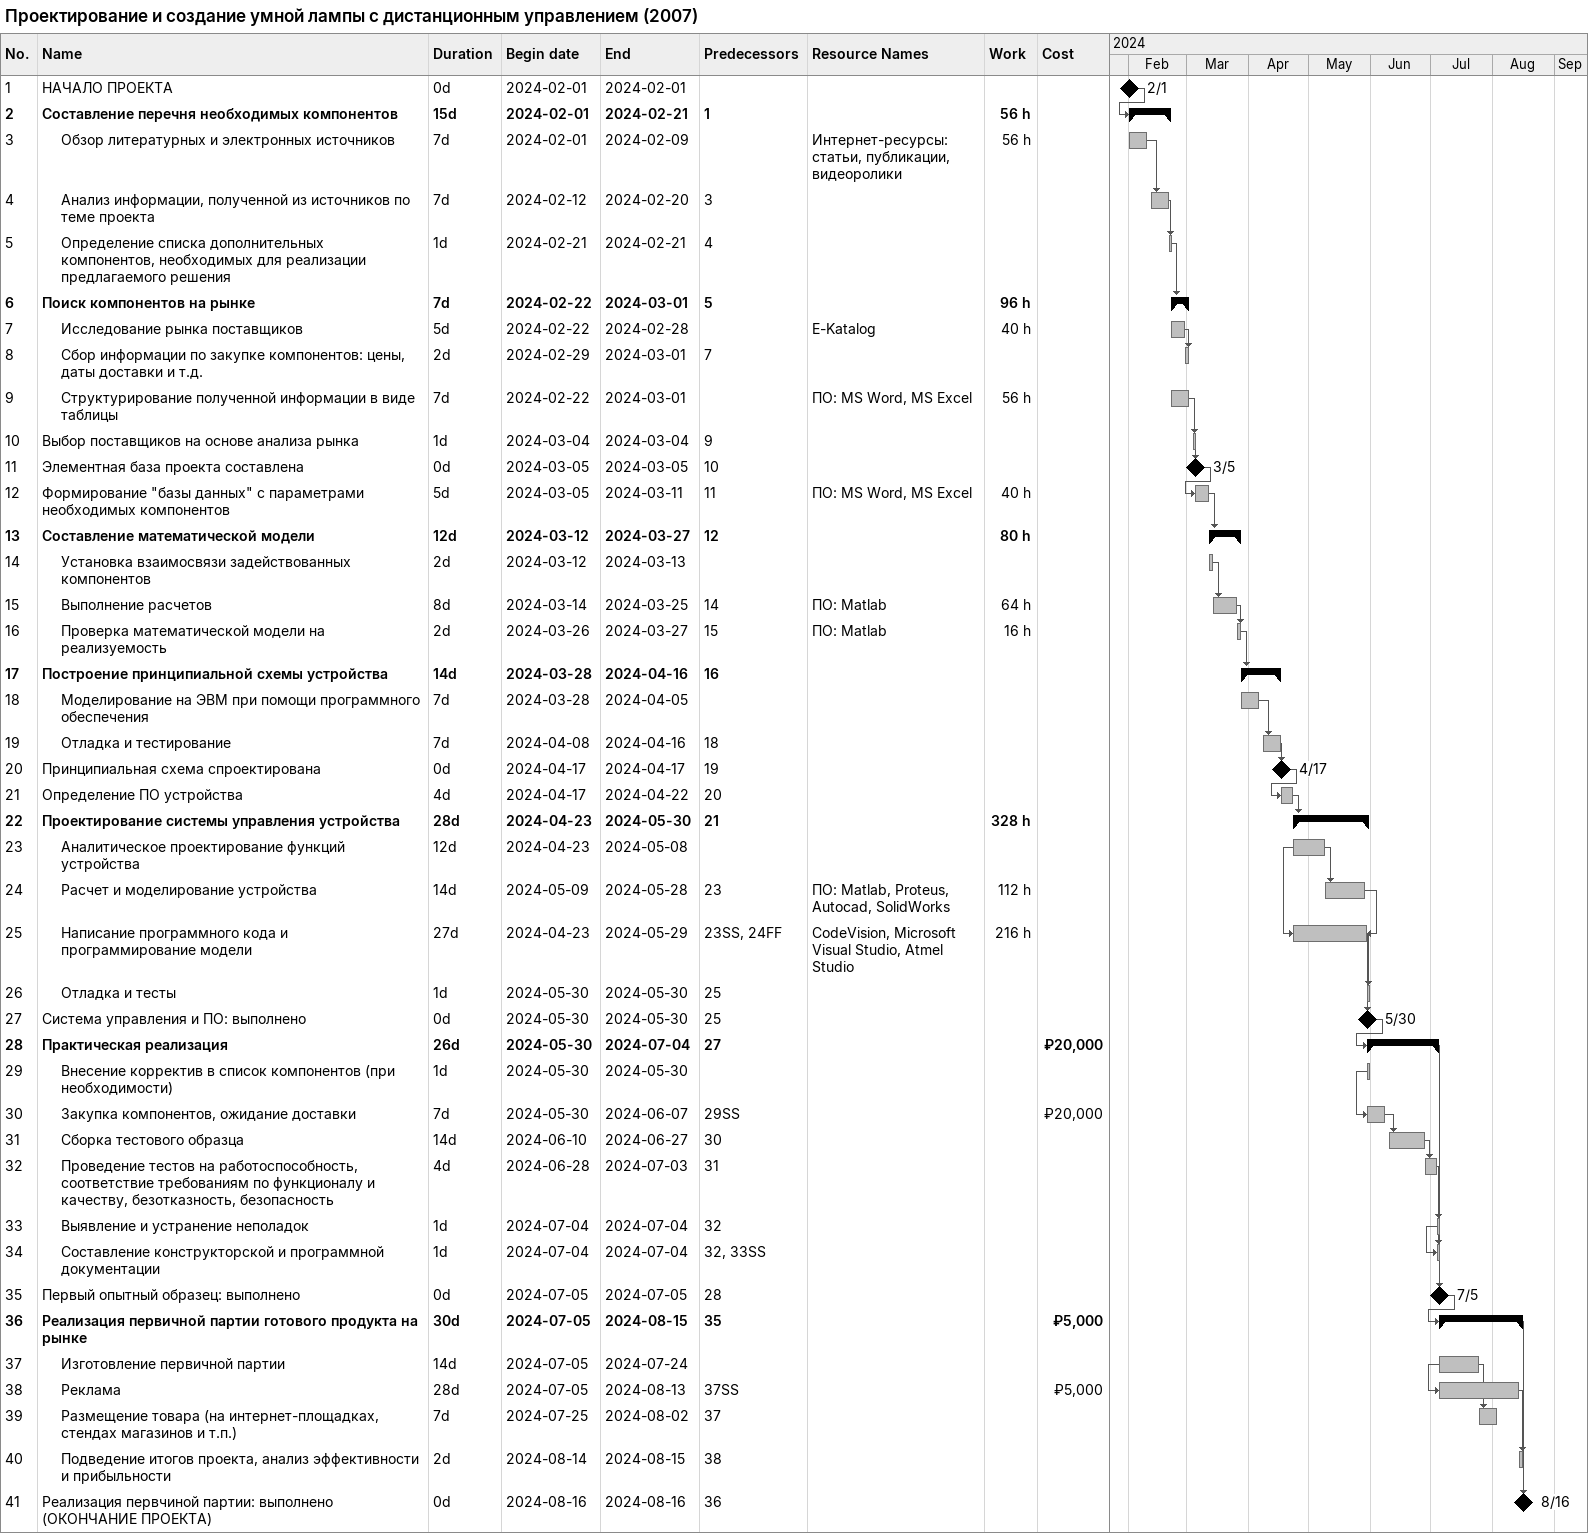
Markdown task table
Проектирование и создание умной лампы с дистанционным управлением (2007)

| ID | Level | Task | Duration | Start | Finish | Predecessors | Resources | Work (h) | Cost (₽) |
|---|---|---|---|---|---|---|---|---|---|
| 1 | 1 | НАЧАЛО ПРОЕКТА | 0d | 2024-02-01 | 2024-02-01 |  |  |  |  |
| 2 | 1 | **Составление перечня необходимых компонентов** | 15d | 2024-02-01 | 2024-02-21 | 1 |  | 56 |  |
| 3 | 2 | Обзор литературных и электронных источников | 7d | 2024-02-01 | 2024-02-09 |  | Интернет-ресурсы: статьи, публикации, видеоролики | 56 |  |
| 4 | 2 | Анализ информации, полученной из источников по теме проекта | 7d | 2024-02-12 | 2024-02-20 | 3 |  |  |  |
| 5 | 2 | Определение списка дополнительных компонентов, необходимых для реализации предлагаемого решения | 1d | 2024-02-21 | 2024-02-21 | 4 |  |  |  |
| 6 | 1 | **Поиск компонентов на рынке** | 7d | 2024-02-22 | 2024-03-01 | 5 |  | 96 |  |
| 7 | 2 | Исследование рынка поставщиков | 5d | 2024-02-22 | 2024-02-28 |  | E-Katalog | 40 |  |
| 8 | 2 | Сбор информации по закупке компонентов: цены, даты доставки и т.д. | 2d | 2024-02-29 | 2024-03-01 | 7 |  |  |  |
| 9 | 2 | Структурирование полученной информации в виде таблицы | 7d | 2024-02-22 | 2024-03-01 |  | ПО: MS Word, MS Excel | 56 |  |
| 10 | 1 | Выбор поставщиков на основе анализа рынка | 1d | 2024-03-04 | 2024-03-04 | 9 |  |  |  |
| 11 | 1 | Элементная база проекта составлена | 0d | 2024-03-05 | 2024-03-05 | 10 |  |  |  |
| 12 | 1 | Формирование "базы данных" с параметрами необходимых компонентов | 5d | 2024-03-05 | 2024-03-11 | 11 | ПО: MS Word, MS Excel | 40 |  |
| 13 | 1 | **Составление математической модели** | 12d | 2024-03-12 | 2024-03-27 | 12 |  | 80 |  |
| 14 | 2 | Установка взаимосвязи задействованных компонентов | 2d | 2024-03-12 | 2024-03-13 |  |  |  |  |
| 15 | 2 | Выполнение расчетов | 8d | 2024-03-14 | 2024-03-25 | 14 | ПО: Matlab | 64 |  |
| 16 | 2 | Проверка математической модели на реализуемость | 2d | 2024-03-26 | 2024-03-27 | 15 | ПО: Matlab | 16 |  |
| 17 | 1 | **Построение принципиальной схемы устройства** | 14d | 2024-03-28 | 2024-04-16 | 16 |  |  |  |
| 18 | 2 | Моделирование на ЭВМ при помощи программного обеспечения | 7d | 2024-03-28 | 2024-04-05 |  |  |  |  |
| 19 | 2 | Отладка и тестирование | 7d | 2024-04-08 | 2024-04-16 | 18 |  |  |  |
| 20 | 1 | Принципиальная схема спроектирована | 0d | 2024-04-17 | 2024-04-17 | 19 |  |  |  |
| 21 | 1 | Определение ПО устройства | 4d | 2024-04-17 | 2024-04-22 | 20 |  |  |  |
| 22 | 1 | **Проектирование системы управления устройства** | 28d | 2024-04-23 | 2024-05-30 | 21 |  | 328 |  |
| 23 | 2 | Аналитическое проектирование функций устройства | 12d | 2024-04-23 | 2024-05-08 |  |  |  |  |
| 24 | 2 | Расчет и моделирование устройства | 14d | 2024-05-09 | 2024-05-28 | 23 | ПО: Matlab, Proteus, Autocad, SolidWorks | 112 |  |
| 25 | 2 | Написание программного кода и программирование модели | 27d | 2024-04-23 | 2024-05-29 | 23SS, 24FF | CodeVision, Microsoft Visual Studio, Atmel Studio | 216 |  |
| 26 | 2 | Отладка и тесты | 1d | 2024-05-30 | 2024-05-30 | 25 |  |  |  |
| 27 | 1 | Система управления и ПО: выполнено | 0d | 2024-05-30 | 2024-05-30 | 25 |  |  |  |
| 28 | 1 | **Практическая реализация** | 26d | 2024-05-30 | 2024-07-04 | 27 |  |  | 20000 |
| 29 | 2 | Внесение корректив в список компонентов (при необходимости) | 1d | 2024-05-30 | 2024-05-30 |  |  |  |  |
| 30 | 2 | Закупка компонентов, ожидание доставки | 7d | 2024-05-30 | 2024-06-07 | 29SS |  |  | 20000 |
| 31 | 2 | Сборка тестового образца | 14d | 2024-06-10 | 2024-06-27 | 30 |  |  |  |
| 32 | 2 | Проведение тестов на работоспособность, соответствие требованиям по функционалу и качеству, безотказность, безопасность | 4d | 2024-06-28 | 2024-07-03 | 31 |  |  |  |
| 33 | 2 | Выявление и устранение неполадок | 1d | 2024-07-04 | 2024-07-04 | 32 |  |  |  |
| 34 | 2 | Составление конструкторской и программной документации | 1d | 2024-07-04 | 2024-07-04 | 32, 33SS |  |  |  |
| 35 | 1 | Первый опытный образец: выполнено | 0d | 2024-07-05 | 2024-07-05 | 28 |  |  |  |
| 36 | 1 | **Реализация первичной партии готового продукта на рынке** | 30d | 2024-07-05 | 2024-08-15 | 35 |  |  | 5000 |
| 37 | 2 | Изготовление первичной партии | 14d | 2024-07-05 | 2024-07-24 |  |  |  |  |
| 38 | 2 | Реклама | 28d | 2024-07-05 | 2024-08-13 | 37SS |  |  | 5000 |
| 39 | 2 | Размещение товара (на интернет-площадках, стендах магазинов и т.п.) | 7d | 2024-07-25 | 2024-08-02 | 37 |  |  |  |
| 40 | 2 | Подведение итогов проекта, анализ эффективности и прибыльности | 2d | 2024-08-14 | 2024-08-15 | 38 |  |  |  |
| 41 | 1 | Реализация первчиной партии: выполнено (ОКОНЧАНИЕ ПРОЕКТА) | 0d | 2024-08-16 | 2024-08-16 | 36 |  |  |  |
